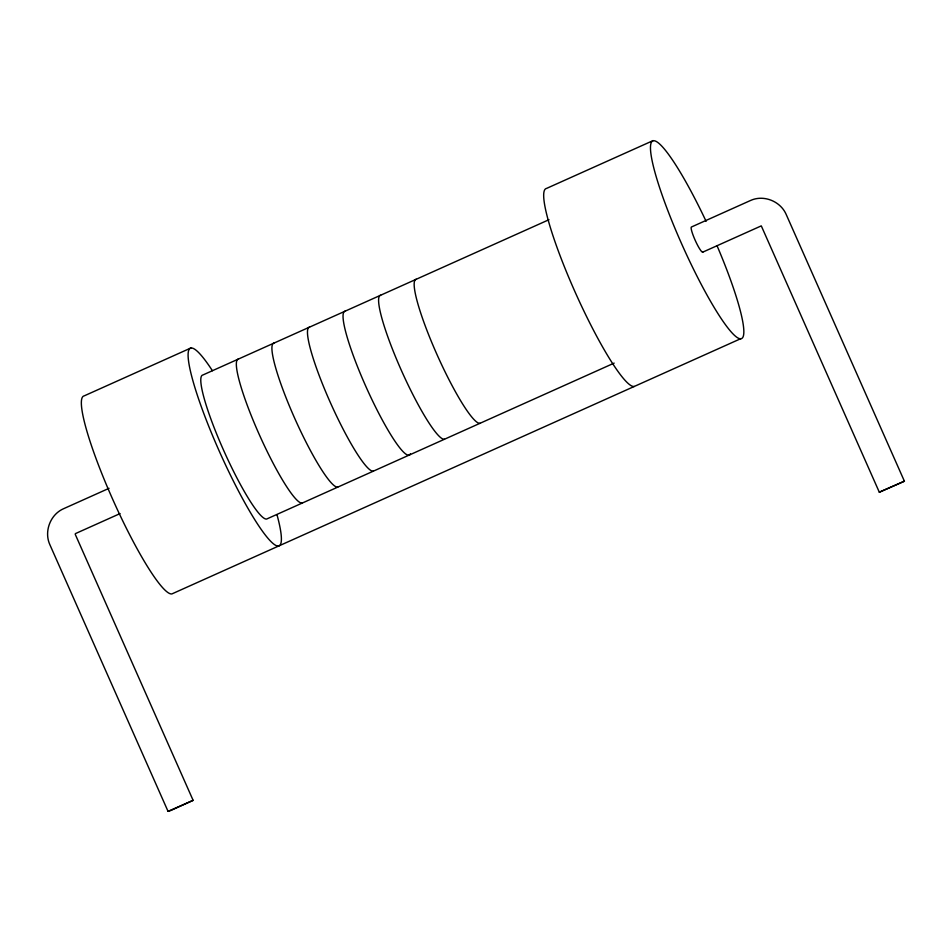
<?xml version="1.0" encoding="UTF-8"?>
<svg xmlns="http://www.w3.org/2000/svg" width="952" height="952" viewBox="0 0 952 952"><rect width="100%" height="100%" fill="white"/><g stroke="black" fill="none" stroke-linecap="round" stroke-linejoin="round"><path stroke-width="1.43" d="M109.04 488.317L63.379 508.808C50.289 514.615 43.935 531.478 49.79 544.52L168.04 811.354L170.813 810.473L193.125 800.346L75.232 534.31M168.04 811.354L193.125 800.346M879.315 492.208L904.4 481.2L879.315 492.208L761.422 226.171M190.864 348.004L84.181 395.877A108.349 15.827 65.8 0 0 112.217 498.229A108.349 15.827 65.8 0 0 171.931 593.905L740.953 338.591M653.191 140.563L546.507 188.436A108.349 15.827 65.8 0 0 574.544 290.788A108.349 15.827 65.8 0 0 634.258 386.464M548.983 219.698L202.835 375.017A78.802 11.507 65.8 0 0 223.232 449.451A78.802 11.507 65.8 0 0 266.655 519.03L614.159 363.105M75.363 533.644L120.083 513.58M702.659 252.185L760.934 226.029M904.4 481.2L786.15 214.367C780.438 201.229 763.694 194.458 750.581 200.467L691.485 226.981A13.792 2.011 65.8 0 0 695.805 241.641A13.792 2.011 65.8 0 0 702.992 251.637M276.972 514.675A108.349 15.827 65.8 0 1 255.422 520.732A108.349 15.827 65.8 0 1 193.351 382.323A108.349 15.827 65.8 0 1 212.415 370.721M302.224 503.072A78.802 11.507 65.8 0 1 258.789 433.493A78.802 11.507 65.8 0 1 238.393 359.059M480.034 423.295A78.802 11.507 65.8 0 1 436.611 353.704A78.802 11.507 65.8 0 1 416.214 279.269M717.058 245.771A108.349 15.827 65.8 0 1 726.662 326.346A108.349 15.827 65.8 0 1 651.834 159.305A108.349 15.827 65.8 0 1 706.098 221.316M337.781 487.115A78.802 11.507 65.8 0 1 294.358 417.535A78.802 11.507 65.8 0 1 273.962 343.101M373.351 471.157A78.802 11.507 65.8 0 1 329.916 401.577A78.802 11.507 65.8 0 1 309.531 327.143M410.431 453.688A78.802 11.507 65.8 0 1 368.317 391.891A78.802 11.507 65.8 0 1 345.088 311.185M444.477 439.253A78.802 11.507 65.8 0 1 401.042 369.662A78.802 11.507 65.8 0 1 380.657 295.227"/></g></svg>
